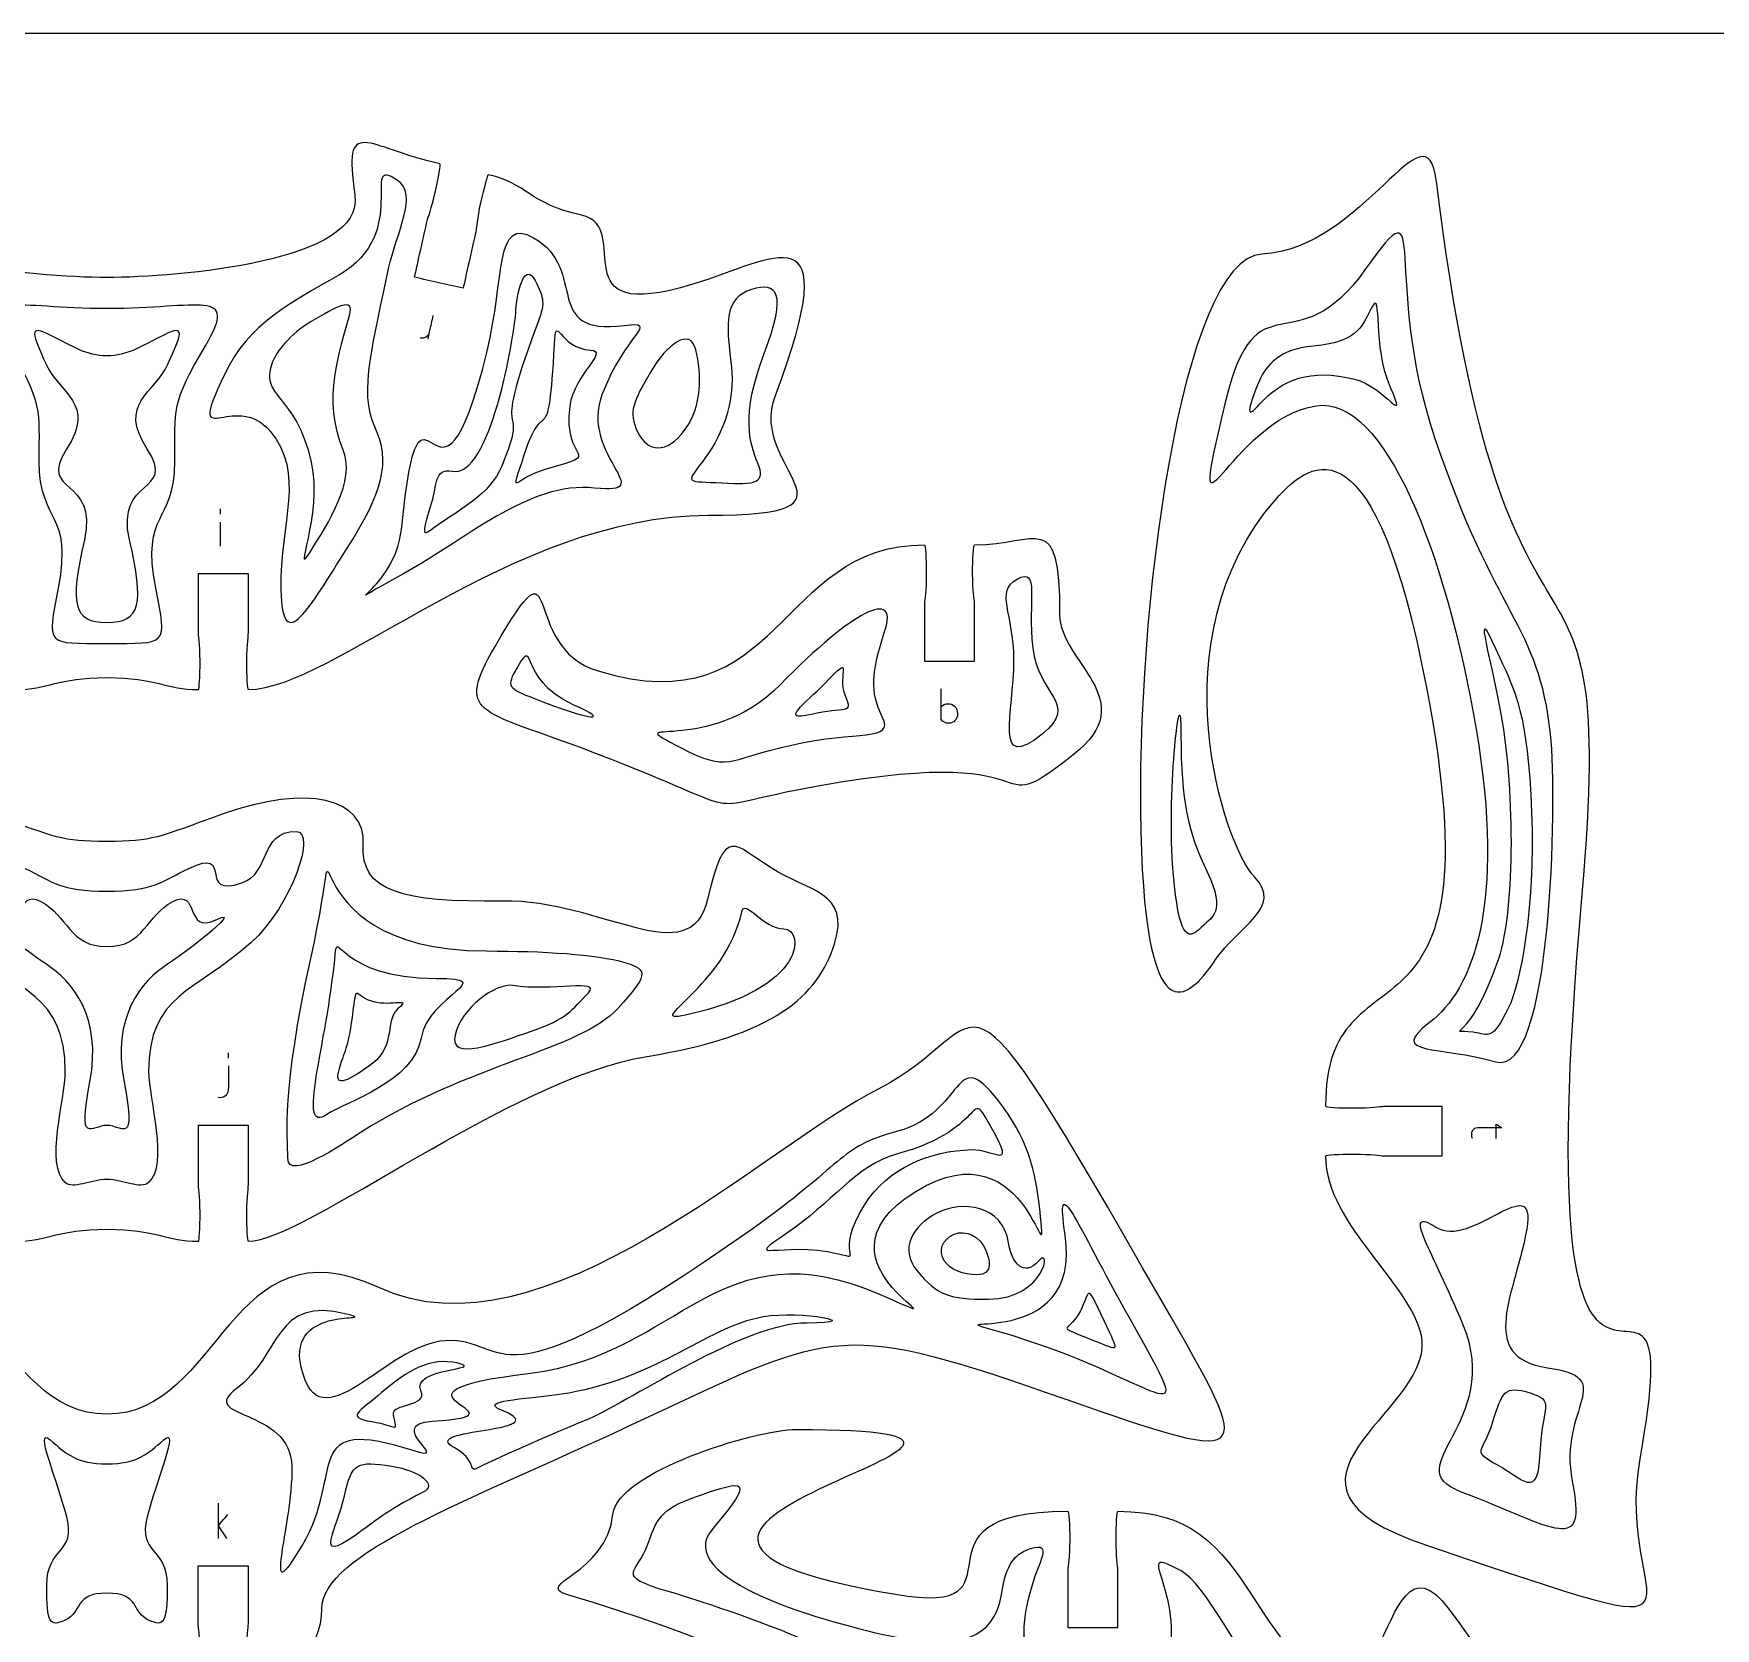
# Model space of a CAD drawing. Extents: x 0 to 300, y 0 to 300.
# Drawn here: x 145.6 to 246.9, y 204 to 300.1 of the extents above; entities that cross this region are included whole.
import ezdxf

# ---------------------------------------------------------------- set-up
doc = ezdxf.new("R2010")
doc.units = 0
doc.header["$MEASUREMENT"] = 0
doc.layers.add('DEFAULT', color=7, linetype='CONTINUOUS')

msp = doc.modelspace()

# ---------------------------------------------------------------- linework, layer by layer
at = {"layer": 'DEFAULT', "color": 250}
for points in [[(156.9, 271.09), (156.9, 271.41)], [(156.9, 269.17), (156.9, 270.62)], [(157.37, 238.32), (157.37, 238.64)], [(156.77, 209.38), (156.77, 211.51)]]:
    msp.add_lwpolyline(points, dxfattribs=at)
at = {"layer": 'DEFAULT', "color": 1}
for points, knots in [([(295.05, 0.05), (198.38, 0.05), (101.72, 0.05), (5.05, 0.05), (2.3, 0.05), (0.05, 2.3), (0.05, 5.05), (0.05, 101.72), (0.05, 198.38), (0.05, 295.05), (0.05, 297.8), (2.3, 300.05), (5.05, 300.05), (101.72, 300.05), (198.38, 300.05), (295.05, 300.05), (297.8, 300.05), (300.05, 297.8), (300.05, 295.05), (300.05, 198.38), (300.05, 101.72), (300.05, 5.05), (300.05, 2.3), (297.8, 0.05), (295.05, 0.05)], [0, 0, 0, 0, 822.047, 822.047, 822.047, 823.047, 823.047, 823.047, 1645.094, 1645.094, 1645.094, 1646.094, 1646.094, 1646.094, 2468.141, 2468.141, 2468.141, 2469.141, 2469.141, 2469.141, 3291.188, 3291.188, 3291.188, 3292.188, 3292.188, 3292.188, 3292.188]), ([(220.46, 271.99), (213.15, 263.6), (217.39, 251.07), (219.18, 249.24), (220.96, 247.41), (218.19, 246.25), (216.84, 244.26), (215.48, 242.27), (212.66, 238.78), (212.33, 251.98), (212, 265.18), (214.76, 286.5), (219.63, 286.76), (225.8, 287.09), (229.53, 296.13), (230.14, 291.15), (234.38, 256.72), (241.15, 273.52), (238.92, 248.2), (235.11, 205.12), (245.73, 232.94), (242.41, 214.18), (240.77, 204.89), (249.11, 202.39), (229.55, 208.97), (218.47, 212.7), (229.7, 216.92), (229.26, 221.31), (228.95, 224.46), (223.46, 228.24), (223.46, 232.42), (223.46, 232.48), (224.25, 232.52), (225.21, 232.52), (226.18, 232.52), (226.79, 232.42), (226.96, 232.42), (228.13, 232.42), (229.29, 232.42), (230.46, 232.42), (230.46, 233.42), (230.46, 234.42), (230.46, 235.42), (229.29, 235.42), (228.13, 235.42), (226.96, 235.42), (226.79, 235.42), (226.18, 235.32), (225.21, 235.32), (224.25, 235.32), (223.46, 235.37), (223.46, 235.42), (223.46, 245.82), (234.06, 237.19), (229.54, 260.65), (226.44, 276.76), (222.71, 274.58), (220.46, 271.99)], [1, 1, 1, 1, 2, 2, 2, 3, 3, 3, 4, 4, 4, 5, 5, 5, 6, 6, 6, 7, 7, 7, 8, 8, 8, 9, 9, 9, 10, 10, 10, 11, 11, 11, 12, 12, 12, 13, 13, 13, 22.92, 22.92, 22.92, 31.43, 31.43, 31.43, 41.35, 41.35, 41.35, 42.35, 42.35, 42.35, 43.35, 43.35, 43.35, 44.35, 44.35, 44.35, 45.35, 45.35, 45.35, 45.35]), ([(186.25, 271.03), (174.47, 271.03), (163.62, 260.53), (158.56, 260.53), (158.5, 260.53), (158.46, 261.31), (158.46, 262.28), (158.46, 263.25), (158.56, 263.86), (158.56, 264.03), (158.56, 265.2), (158.56, 266.36), (158.56, 267.53), (157.56, 267.53), (156.56, 267.53), (155.56, 267.53), (155.56, 266.36), (155.56, 265.2), (155.56, 264.03), (155.56, 263.86), (155.66, 263.25), (155.66, 262.28), (155.66, 261.32), (155.61, 260.53), (155.56, 260.53), (153.58, 260.53), (153.09, 261.25), (150.05, 261.25), (147.01, 261.25), (146.53, 260.53), (144.54, 260.53), (144.49, 260.53), (144.45, 261.32), (144.44, 262.28), (144.44, 263.25), (144.54, 263.86), (144.54, 264.03), (144.54, 265.2), (144.54, 266.36), (144.54, 267.53), (143.54, 267.53), (142.54, 267.53), (141.55, 267.53), (141.55, 267.53), (141.54, 264.91), (141.54, 264.03), (141.55, 263.86), (141.64, 263.25), (141.64, 262.28), (141.64, 261.31), (141.6, 260.53), (141.55, 260.53), (136.48, 260.53), (125.64, 271.03), (113.85, 271.03), (103.56, 271.03), (111.51, 273.69), (109.78, 278.25), (105.46, 289.71), (109.88, 286.44), (114.76, 284.95), (122.93, 282.46), (118.23, 288.39), (121.46, 289.11), (124.7, 289.83), (124.68, 291.01), (127.07, 291.55), (127.12, 291.55), (127.34, 290.8), (127.55, 289.86), (127.75, 288.91), (127.79, 288.3), (127.83, 288.13), (128.02, 287.28), (128.59, 284.72), (128.59, 284.72), (129.57, 284.93), (130.54, 285.15), (131.52, 285.37), (131.52, 285.37), (130.95, 287.93), (130.76, 288.78), (130.72, 288.95), (130.49, 289.53), (130.28, 290.47), (130.07, 291.41), (129.94, 292.19), (129.99, 292.2), (134.47, 293.2), (135.85, 295.25), (135.11, 290.33), (134.49, 286.3), (145.73, 285.36), (150.05, 285.36), (154.37, 285.36), (165.6, 286.3), (164.99, 290.33), (164.25, 295.25), (165.63, 293.2), (170.11, 292.2), (170.16, 292.19), (170.03, 291.41), (169.82, 290.47), (169.61, 289.53), (169.38, 288.95), (169.34, 288.78), (169.15, 287.93), (168.58, 285.37), (168.58, 285.37), (169.56, 285.15), (170.53, 284.93), (171.51, 284.72), (171.51, 284.72), (172.08, 287.28), (172.27, 288.13), (172.31, 288.3), (172.35, 288.91), (172.55, 289.86), (172.77, 290.8), (172.98, 291.55), (173.03, 291.55), (175.42, 291.01), (175.4, 289.83), (178.64, 289.11), (181.87, 288.39), (177.17, 282.46), (185.34, 284.95), (190.23, 286.44), (194.63, 289.71), (190.32, 278.25), (188.6, 273.69), (196.54, 271.03), (186.25, 271.03)], [1, 1, 1, 1, 2, 2, 2, 3, 3, 3, 4, 4, 4, 13.92, 13.92, 13.92, 22.42, 22.42, 22.42, 32.34, 32.34, 32.34, 33.34, 33.34, 33.34, 34.34, 34.34, 34.34, 35.34, 35.34, 35.34, 36.34, 36.34, 36.34, 37.34, 37.34, 37.34, 38.34, 38.34, 38.34, 48.26, 48.26, 48.26, 56.75, 56.75, 56.75, 57.75, 57.75, 57.75, 58.75, 58.75, 58.75, 59.75, 59.75, 59.75, 60.75, 60.75, 60.75, 61.75, 61.75, 61.75, 62.75, 62.75, 62.75, 63.75, 63.75, 63.75, 64.75, 64.75, 64.75, 65.75, 65.75, 65.75, 66.75, 66.75, 66.75, 67.75, 67.75, 67.75, 76.251506, 76.251506, 76.251506, 77.251506, 77.251506, 77.251506, 78.251506, 78.251506, 78.251506, 79.251506, 79.251506, 79.251506, 80.251506, 80.251506, 80.251506, 81.251506, 81.251506, 81.251506, 82.251506, 82.251506, 82.251506, 83.251506, 83.251506, 83.251506, 84.251506, 84.251506, 84.251506, 85.251506, 85.251506, 85.251506, 86.251506, 86.251506, 86.251506, 94.743249, 94.743249, 94.743249, 95.743249, 95.743249, 95.743249, 96.743249, 96.743249, 96.743249, 97.743249, 97.743249, 97.743249, 98.743249, 98.743249, 98.743249, 99.743249, 99.743249, 99.743249, 100.743249, 100.743249, 100.743249, 101.743249, 101.743249, 101.743249, 101.743249]), ([(199.3, 269.25), (190.39, 269.25), (190.74, 258.3), (179.64, 261.65), (174.75, 263.12), (177.67, 270.4), (173.43, 263.13), (171.03, 259.01), (172.49, 259.32), (178.58, 257.03), (189.39, 252.95), (185.35, 253.23), (191.51, 254.45), (208.12, 257.73), (202.52, 252.11), (208.25, 256.59), (212.51, 259.91), (207.44, 262.16), (207.44, 265.06), (207.44, 271.53), (206.13, 269.25), (202.31, 269.25), (202.25, 269.25), (202.2, 268.46), (202.2, 267.49), (202.2, 266.53), (202.31, 265.92), (202.31, 265.74), (202.31, 264.58), (202.31, 263.41), (202.31, 262.24), (201.3, 262.24), (200.3, 262.24), (199.3, 262.24), (199.3, 263.41), (199.3, 264.58), (199.3, 265.74), (199.3, 265.92), (199.41, 266.53), (199.41, 267.49), (199.41, 268.46), (199.36, 269.25), (199.3, 269.25)], [1, 1, 1, 1, 2, 2, 2, 3, 3, 3, 4, 4, 4, 5, 5, 5, 6, 6, 6, 7, 7, 7, 8, 8, 8, 9, 9, 9, 10, 10, 10, 19.92, 19.92, 19.92, 28.43, 28.43, 28.43, 38.35, 38.35, 38.35, 39.35, 39.35, 39.35, 40.35, 40.35, 40.35, 40.35]), ([(193.88, 245.21), (192.88, 242.06), (190.25, 239.67), (182.59, 238.43), (174.29, 237.08), (161.96, 227.29), (158.56, 227.29), (158.5, 227.29), (158.46, 228.07), (158.46, 229.04), (158.46, 230.01), (158.56, 230.61), (158.56, 230.79), (158.56, 231.96), (158.56, 233.12), (158.56, 234.29), (157.56, 234.29), (156.56, 234.29), (155.56, 234.29), (155.56, 233.12), (155.56, 231.96), (155.56, 230.79), (155.56, 230.61), (155.66, 230.01), (155.66, 229.04), (155.66, 228.07), (155.61, 227.29), (155.56, 227.29), (153.58, 227.29), (153.09, 228.01), (150.05, 228.01), (147, 228.01), (146.52, 227.29), (144.54, 227.29), (144.48, 227.29), (144.44, 228.07), (144.44, 229.04), (144.44, 230.01), (144.54, 230.61), (144.54, 230.79), (144.54, 231.96), (144.54, 233.12), (144.54, 234.29), (143.54, 234.29), (142.54, 234.29), (141.54, 234.29), (141.54, 233.12), (141.54, 231.96), (141.54, 230.79), (141.54, 230.61), (141.64, 230.01), (141.64, 229.04), (141.64, 228.07), (141.59, 227.29), (141.54, 227.29), (138.13, 227.29), (125.81, 237.08), (117.51, 238.43), (109.85, 239.67), (107.22, 242.06), (106.22, 245.21), (105.23, 248.37), (107.81, 248.37), (110.04, 249.78), (112.28, 251.19), (112.81, 252.45), (113.87, 247.91), (114.93, 243.37), (120.17, 247.87), (126.23, 247.79), (132.29, 247.7), (134.78, 248.37), (134.61, 251.19), (134.44, 254.01), (138.01, 254.83), (143.04, 253.04), (147.11, 251.59), (147.22, 251.38), (150.05, 251.38), (152.87, 251.38), (152.99, 251.59), (157.06, 253.04), (162.09, 254.83), (165.66, 254.01), (165.49, 251.19), (165.32, 248.37), (167.81, 247.7), (173.87, 247.79), (179.93, 247.87), (185.17, 243.37), (186.23, 247.91), (187.29, 252.45), (187.82, 251.19), (190.06, 249.78), (192.29, 248.37), (194.87, 248.37), (193.88, 245.21)], [1, 1, 1, 1, 2, 2, 2, 3, 3, 3, 4, 4, 4, 5, 5, 5, 14.93, 14.93, 14.93, 23.43, 23.43, 23.43, 33.36, 33.36, 33.36, 34.36, 34.36, 34.36, 35.36, 35.36, 35.36, 36.36, 36.36, 36.36, 37.36, 37.36, 37.36, 38.36, 38.36, 38.36, 39.36, 39.36, 39.36, 49.29, 49.29, 49.29, 57.79, 57.79, 57.79, 67.72, 67.72, 67.72, 68.72, 68.72, 68.72, 69.72, 69.72, 69.72, 70.72, 70.72, 70.72, 71.72, 71.72, 71.72, 72.72, 72.72, 72.72, 73.72, 73.72, 73.72, 74.72, 74.72, 74.72, 75.72, 75.72, 75.72, 76.72, 76.72, 76.72, 77.72, 77.72, 77.72, 78.72, 78.72, 78.72, 79.72, 79.72, 79.72, 80.72, 80.72, 80.72, 81.72, 81.72, 81.72, 82.72, 82.72, 82.72, 83.72, 83.72, 83.72, 83.72]), ([(206.64, 218.18), (193.85, 222.64), (193.66, 221.84), (181.37, 216.1), (171.61, 211.55), (163, 208.46), (163, 205.15), (163, 202.71), (161.01, 200.74), (158.55, 200.74), (158.5, 200.74), (158.45, 201.52), (158.45, 202.49), (158.45, 203.45), (158.55, 204.06), (158.55, 204.24), (158.55, 205.4), (158.55, 206.57), (158.55, 207.74), (157.55, 207.74), (156.55, 207.74), (155.55, 207.74), (155.55, 206.57), (155.55, 205.4), (155.55, 204.24), (155.55, 204.06), (155.65, 203.45), (155.65, 202.49), (155.65, 201.52), (155.61, 200.74), (155.55, 200.74), (152.8, 200.74), (153.09, 202.33), (150.05, 202.33), (147.01, 202.33), (147.3, 200.74), (144.55, 200.74), (144.49, 200.74), (144.45, 201.52), (144.45, 202.49), (144.45, 203.45), (144.55, 204.06), (144.55, 204.24), (144.55, 205.4), (144.55, 206.57), (144.55, 207.74), (143.55, 207.74), (142.55, 207.74), (141.55, 207.74), (141.55, 206.57), (141.55, 205.4), (141.55, 204.24), (141.55, 204.06), (141.65, 203.45), (141.65, 202.49), (141.65, 201.52), (141.6, 200.74), (141.55, 200.74), (139.09, 200.74), (137.1, 202.71), (137.1, 205.15), (137.1, 208.46), (128.49, 211.55), (118.73, 216.1), (106.44, 221.84), (106.25, 222.64), (93.46, 218.18), (80.57, 213.68), (80.71, 213.6), (86.47, 223.63), (99.64, 246.58), (96.25, 240.13), (103.55, 236.48), (110.28, 233.1), (123.82, 219.89), (133.67, 224.5), (142.7, 228.72), (143.17, 216.87), (150.05, 216.87), (156.93, 216.87), (157.39, 228.72), (166.42, 224.5), (176.28, 219.89), (189.82, 233.1), (196.55, 236.48), (203.85, 240.13), (200.45, 246.58), (213.63, 223.63), (219.39, 213.6), (219.53, 213.68), (206.64, 218.18)], [1, 1, 1, 1, 2, 2, 2, 3, 3, 3, 4, 4, 4, 5, 5, 5, 6, 6, 6, 15.92, 15.92, 15.92, 24.43, 24.43, 24.43, 34.35, 34.35, 34.35, 35.35, 35.35, 35.35, 36.35, 36.35, 36.35, 37.35, 37.35, 37.35, 38.35, 38.35, 38.35, 39.35, 39.35, 39.35, 40.35, 40.35, 40.35, 50.27, 50.27, 50.27, 58.78, 58.78, 58.78, 68.7, 68.7, 68.7, 69.7, 69.7, 69.7, 70.7, 70.7, 70.7, 71.7, 71.7, 71.7, 72.7, 72.7, 72.7, 73.7, 73.7, 73.7, 74.7, 74.7, 74.7, 75.7, 75.7, 75.7, 76.7, 76.7, 76.7, 77.7, 77.7, 77.7, 78.7, 78.7, 78.7, 79.7, 79.7, 79.7, 80.7, 80.7, 80.7, 81.7, 81.7, 81.7, 81.7]), ([(207.94, 211.02), (197.55, 211.02), (206.02, 204.6), (197.55, 206.02), (173.06, 210.1), (212.7, 215.95), (191.61, 215.95), (189, 215.95), (180.78, 213.34), (180.53, 210.85), (180.17, 207.18), (175.64, 206.65), (177.81, 205.99), (211.28, 195.82), (181.35, 193.93), (205.16, 195.56), (235.38, 197.63), (208.66, 176.55), (229.91, 191.66), (235.86, 195.89), (238.03, 195.5), (230.91, 205.11), (226.23, 211.41), (227.75, 192.16), (219.24, 205.62), (217, 209.15), (215.25, 211.02), (210.95, 211.02), (210.89, 211.02), (210.84, 210.24), (210.84, 209.27), (210.84, 208.3), (210.95, 207.69), (210.95, 207.52), (210.95, 206.35), (210.95, 205.19), (210.95, 204.02), (209.95, 204.02), (208.95, 204.02), (207.94, 204.02), (207.94, 205.19), (207.94, 206.35), (207.94, 207.52), (207.94, 207.69), (208.05, 208.3), (208.05, 209.27), (208.05, 210.24), (208, 211.02), (207.94, 211.02)], [1, 1, 1, 1, 2, 2, 2, 3, 3, 3, 4, 4, 4, 5, 5, 5, 6, 6, 6, 7, 7, 7, 8, 8, 8, 9, 9, 9, 10, 10, 10, 11, 11, 11, 12, 12, 12, 21.92, 21.92, 21.92, 30.43, 30.43, 30.43, 40.35, 40.35, 40.35, 41.35, 41.35, 41.35, 42.35, 42.35, 42.35, 42.35])]:
    msp.add_open_spline(points, degree=3, knots=knots, dxfattribs=at)
at = {"layer": 'DEFAULT', "color": 5}
for points, knots in [([(167.02, 285.89), (166.15, 281.67), (165.19, 278.42), (166.19, 276.35), (167.18, 274.27), (166.68, 272.43), (164.49, 268.99), (162.29, 265.55), (160.61, 262.4), (160.53, 266.55), (160.46, 270.7), (162.04, 273.52), (159.88, 276.1), (157.72, 278.67), (154.75, 274.54), (157.11, 279.48), (158.64, 282.67), (161.04, 283.76), (164.01, 285.49), (168.44, 288.07), (165.2, 292.78), (167.54, 291.22), (168.86, 290.35), (167.47, 288.07), (167.02, 285.89)], [0, 0, 0, 0, 1, 1, 1, 2, 2, 2, 3, 3, 3, 4, 4, 4, 5, 5, 5, 6, 6, 6, 7, 7, 7, 8, 8, 8, 8]), ([(217.44, 277.91), (219.31, 285.62), (221.63, 279.87), (225.87, 285.87), (229.89, 291.56), (226.82, 285.33), (230.05, 275.7), (233.68, 264.88), (236.31, 264.47), (237.01, 257.86), (237.45, 253.71), (237.08, 237.11), (233.72, 238.1), (230.36, 239.1), (227.12, 238.47), (229.73, 240.47), (232.35, 242.46), (234.33, 247.56), (232.53, 258.15), (230.73, 268.73), (227.02, 278.27), (222.89, 277.63), (217.66, 276.82), (214.9, 267.46), (217.44, 277.91)], [0, 0, 0, 0, 1, 1, 1, 2, 2, 2, 3, 3, 3, 4, 4, 4, 5, 5, 5, 6, 6, 6, 7, 7, 7, 8, 8, 8, 8]), ([(167.79, 270.18), (167.41, 266.54), (163.3, 265.02), (167.48, 267.26), (171.65, 269.5), (175.44, 273.11), (179.43, 272.67), (183.41, 272.24), (178.5, 274.61), (179.87, 278.28), (181.24, 281.96), (183.42, 282.74), (181.23, 282.47), (176.13, 281.83), (179.12, 285.82), (175.75, 287.75), (173.41, 289.1), (174.03, 285.35), (172.95, 280.92), (169.86, 268.17), (169.04, 282.41), (167.79, 270.18)], [0, 0, 0, 0, 1, 1, 1, 2, 2, 2, 3, 3, 3, 4, 4, 4, 5, 5, 5, 6, 6, 6, 7, 7, 7, 7]), ([(150.05, 283.48), (155.65, 283.48), (158.05, 284.73), (155.98, 281.24), (153.9, 277.76), (154.15, 277.42), (154.15, 274.27), (154.15, 270.52), (152.08, 271.32), (152.99, 266.63), (153.67, 263.13), (153.75, 263.31), (150.05, 263.31), (146.35, 263.31), (146.43, 263.13), (147.11, 266.63), (148.02, 271.32), (145.95, 270.52), (145.95, 274.27), (145.95, 277.42), (146.2, 277.76), (144.12, 281.24), (142.05, 284.73), (144.45, 283.48), (150.05, 283.48)], [0, 0, 0, 0, 1, 1, 1, 2, 2, 2, 3, 3, 3, 4, 4, 4, 5, 5, 5, 6, 6, 6, 7, 7, 7, 8, 8, 8, 8]), ([(188.88, 284.63), (190.42, 285.11), (191.07, 284.5), (189.64, 280.77), (188.21, 277.03), (188.77, 275.35), (189.26, 274.17), (189.76, 272.98), (189.14, 272.86), (187.09, 272.98), (185.03, 273.11), (184.84, 272.86), (185.9, 274.23), (186.96, 275.6), (187.96, 277.65), (187.65, 280.14), (187.33, 282.63), (187.26, 284.13), (188.88, 284.63)], [0, 0, 0, 0, 1, 1, 1, 2, 2, 2, 3, 3, 3, 4, 4, 4, 5, 5, 5, 6, 6, 6, 6]), ([(184.64, 257.02), (180.53, 259.14), (186.22, 256.33), (190.62, 260.84), (195.02, 265.34), (197.75, 266.65), (196.92, 264.08), (196.09, 261.51), (196.01, 260.42), (196.76, 258.89), (197.51, 257.36), (195.26, 258.1), (191.28, 257.19), (187.3, 256.28), (187.54, 255.53), (184.64, 257.02)], [0, 0, 0, 0, 1, 1, 1, 2, 2, 2, 3, 3, 3, 4, 4, 4, 5, 5, 5, 5]), ([(162.33, 244.32), (160.54, 236.17), (160.95, 233.73), (160.95, 232.28), (160.95, 230.87), (164.21, 233.13), (165.36, 233.86), (171.79, 237.97), (178.59, 238.81), (180.84, 241.33), (182.54, 243.24), (182.8, 243.64), (181.24, 244.09), (179.57, 244.58), (176.31, 244.78), (172.92, 244.78), (159.96, 244.78), (164.86, 255.86), (162.33, 244.32)], [0, 0, 0, 0, 1, 1, 1, 2, 2, 2, 3, 3, 3, 4, 4, 4, 5, 5, 5, 6, 6, 6, 6]), ([(150.05, 231.01), (151.08, 231.01), (152.05, 230.39), (152.56, 230.83), (153.78, 231.89), (152.56, 235.89), (152.56, 237.51), (152.56, 242.21), (155.34, 242.23), (158.71, 245.27), (161.25, 247.55), (162.66, 251.98), (161.45, 251.98), (159.19, 251.98), (159.98, 249.5), (158.17, 248.88), (155.39, 247.93), (157.78, 251.1), (154.98, 249.75), (153.33, 248.96), (152.89, 248.38), (150.05, 248.38), (147.2, 248.38), (146.77, 248.96), (145.12, 249.75), (142.31, 251.1), (144.7, 247.93), (141.92, 248.88), (140.12, 249.5), (140.91, 251.98), (138.65, 251.98), (137.44, 251.98), (138.85, 247.55), (141.38, 245.27), (144.76, 242.23), (147.54, 242.21), (147.54, 237.51), (147.54, 235.89), (146.31, 231.89), (147.54, 230.83), (148.05, 230.39), (149.02, 231.01), (150.05, 231.01)], [1, 1, 1, 1, 2, 2, 2, 3, 3, 3, 4, 4, 4, 5, 5, 5, 6, 6, 6, 7, 7, 7, 8, 8, 8, 9, 9, 9, 10, 10, 10, 11, 11, 11, 12, 12, 12, 13, 13, 13, 14, 14, 14, 15, 15, 15, 15]), ([(184.9, 240.91), (192.31, 242.5), (192.06, 246.11), (190.83, 246.11), (189.58, 246.11), (188.47, 247.99), (188.29, 247.14), (187.33, 242.65), (182.25, 240.35), (184.9, 240.91)], [0, 0, 0, 0, 1, 1, 1, 2, 2, 2, 3, 3, 3, 3]), ([(196.64, 224.08), (186.84, 228.34), (184.6, 220.46), (175.57, 219.35), (165.11, 218.07), (176.22, 216.85), (169.65, 216.45), (166.67, 216.26), (171.04, 213.88), (168.47, 214.7), (161.65, 216.88), (164.42, 213.33), (161.83, 208.98), (159.23, 204.62), (161.25, 210.1), (161.19, 213.71), (161.13, 217.32), (155.36, 216.57), (157.89, 218.44), (160.51, 220.37), (160.13, 224.06), (164.49, 222.9), (166.67, 222.32), (160.87, 223.58), (161.75, 219.7), (162.85, 214.83), (166.84, 221.11), (170.44, 221.3), (174.48, 221.52), (172.75, 216.65), (188.83, 227.96), (194.49, 231.95), (194.09, 232.96), (197.67, 233.92), (201.84, 235.04), (201, 239.28), (203.75, 235.76), (205.48, 233.54), (206.01, 231.57), (206.24, 229.25), (206.78, 223.8), (205.78, 234.6), (198.77, 230.29), (191.54, 225.84), (202.99, 221.32), (196.64, 224.08)], [1, 1, 1, 1, 2, 2, 2, 3, 3, 3, 4, 4, 4, 5, 5, 5, 6, 6, 6, 7, 7, 7, 8, 8, 8, 9, 9, 9, 10, 10, 10, 11, 11, 11, 12, 12, 12, 13, 13, 13, 14, 14, 14, 15, 15, 15, 16, 16, 16, 16]), ([(203.58, 221.9), (213.82, 218.98), (216.16, 214.66), (211.63, 222.69), (208.38, 228.47), (207.16, 231.8), (207.77, 227.67), (208.85, 220.46), (199.4, 223.08), (203.58, 221.9)], [0, 0, 0, 0, 1, 1, 1, 2, 2, 2, 3, 3, 3, 3]), ([(231.6, 212.2), (237.51, 209.92), (239.2, 208.34), (238.32, 212.83), (237.45, 217.31), (241.19, 219.05), (236.83, 219.67), (232.47, 220.3), (234.95, 224.28), (235.58, 228.02), (236.21, 231.75), (232.22, 226.77), (230.11, 228.14), (227.99, 229.51), (229.9, 226.71), (231.74, 222.29), (234.23, 216.31), (227.68, 213.72), (231.6, 212.2)], [0, 0, 0, 0, 1, 1, 1, 2, 2, 2, 3, 3, 3, 4, 4, 4, 5, 5, 5, 6, 6, 6, 6]), ([(203.93, 206), (203.51, 203.39), (201.44, 202.64), (197.51, 203.45), (193.59, 204.26), (183.88, 206.91), (186.56, 210), (189.23, 213.1), (188.3, 212.85), (185.93, 212.04), (183.57, 211.23), (183.26, 210.85), (182.63, 209.05), (182.01, 207.24), (180.52, 207.18), (183.88, 206.18), (187.24, 205.19), (198.6, 201.39), (197.98, 199.06), (197.49, 197.25), (197.78, 197.05), (202.22, 197.44), (206.67, 197.82), (206.99, 198.27), (205.92, 200.76), (204.85, 203.25), (205.33, 205.11), (205.88, 206.91), (206.18, 207.92), (207.2, 209.44), (205.38, 208.65), (204.81, 208.41), (204.24, 207.95), (203.93, 206)], [1, 1, 1, 1, 2, 2, 2, 3, 3, 3, 4, 4, 4, 5, 5, 5, 6, 6, 6, 7, 7, 7, 8, 8, 8, 9, 9, 9, 10, 10, 10, 11, 11, 11, 12, 12, 12, 12]), ([(219.86, 200.52), (222.04, 198.1), (224.5, 195.45), (227.21, 198.78), (229.57, 201.67), (229.01, 204.13), (231.19, 199.77), (232.61, 196.93), (231.4, 196.69), (228.45, 194.29), (221.86, 188.94), (226.84, 193.42), (219.49, 196.16), (214.25, 198.12), (212.64, 196.75), (213.89, 201.56), (215.13, 206.37), (211.56, 209.16), (214.76, 207.43), (216.25, 206.62), (218.27, 202.29), (219.86, 200.52)], [0, 0, 0, 0, 1, 1, 1, 2, 2, 2, 3, 3, 3, 4, 4, 4, 5, 5, 5, 6, 6, 6, 7, 7, 7, 7])]:
    msp.add_open_spline(points, degree=3, knots=knots, dxfattribs=at)
at = {"layer": 'DEFAULT', "color": 3}
for points, knots in [([(175.91, 282.36), (176.48, 283.86), (176.4, 284.05), (175.84, 285.17), (175.28, 286.29), (174.78, 284.77), (174.69, 283.39), (174.58, 281.62), (173.11, 273.2), (170.84, 273.68), (169.76, 273.9), (169.93, 272.81), (169.63, 271.82), (168.94, 269.54), (169.1, 269.8), (169.86, 270.35), (171.33, 271.41), (173.12, 272.27), (173.83, 273.98), (175.67, 278.49), (172.95, 274.52), (175.91, 282.36)], [0, 0, 0, 0, 1, 1, 1, 2, 2, 2, 3, 3, 3, 4, 4, 4, 5, 5, 5, 6, 6, 6, 7, 7, 7, 7]), ([(164.66, 283.06), (164.09, 280.95), (162.99, 278.05), (164.3, 274.91), (165.03, 273.15), (163.39, 270.56), (162.29, 268.81), (161.17, 267.04), (163.06, 271.03), (162.36, 274.23), (161.44, 278.42), (159.16, 278.11), (160.03, 280.27), (160.27, 280.88), (161.04, 281.93), (162.36, 282.7), (163.89, 283.59), (164.99, 284.26), (164.66, 283.06)], [0, 0, 0, 0, 1, 1, 1, 2, 2, 2, 3, 3, 3, 4, 4, 4, 5, 5, 5, 6, 6, 6, 6]), ([(222.72, 281.22), (225.59, 281.46), (225.71, 282.63), (226.29, 283.63), (226.87, 284.63), (226.29, 281.22), (227.37, 278.73), (228.45, 276.24), (227.07, 278.77), (225.21, 279.23), (222.55, 279.9), (220.81, 279.21), (219.49, 277.72), (218.66, 276.79), (218.7, 277.28), (219.49, 279.16), (219.86, 280.04), (220.69, 281.06), (222.72, 281.22)], [0, 0, 0, 0, 1, 1, 1, 2, 2, 2, 3, 3, 3, 4, 4, 4, 5, 5, 5, 6, 6, 6, 6]), ([(177.01, 281.34), (176.64, 274.51), (176.44, 278.53), (175.19, 274.67), (174.3, 271.88), (174.51, 273.26), (176.5, 273.81), (180.22, 274.85), (177.42, 274.14), (177.93, 277.61), (178.22, 279.59), (180.32, 280.9), (179.18, 280.98), (177.24, 281.1), (177.11, 283.29), (177.01, 281.34)], [0, 0, 0, 0, 1, 1, 1, 2, 2, 2, 3, 3, 3, 4, 4, 4, 5, 5, 5, 5]), ([(150.05, 280.64), (151.29, 280.64), (152.1, 281.2), (153.47, 281.89), (154.84, 282.57), (154.53, 281.95), (153.72, 280.14), (152.91, 278.34), (150.68, 277.79), (152.48, 275.02), (154.28, 272.24), (150.54, 273.41), (151.41, 269.55), (152.29, 265.7), (152.11, 264.57), (150.05, 264.57), (147.99, 264.57), (147.81, 265.7), (148.69, 269.55), (149.56, 273.41), (145.82, 272.24), (147.62, 275.02), (149.42, 277.79), (147.19, 278.34), (146.38, 280.14), (145.57, 281.95), (145.26, 282.57), (146.63, 281.89), (148, 281.2), (148.81, 280.64), (150.05, 280.64)], [1, 1, 1, 1, 2, 2, 2, 3, 3, 3, 4, 4, 4, 5, 5, 5, 6, 6, 6, 7, 7, 7, 8, 8, 8, 9, 9, 9, 10, 10, 10, 11, 11, 11, 11]), ([(182.8, 279.66), (183.77, 281.33), (185.19, 282.4), (185.53, 280.99), (185.88, 279.57), (185.93, 277.62), (184.85, 276.15), (183.78, 274.69), (182.6, 274.83), (182.02, 276.05), (181.43, 277.28), (181.77, 277.89), (182.8, 279.66)], [0, 0, 0, 0, 1, 1, 1, 2, 2, 2, 3, 3, 3, 4, 4, 4, 4]), ([(206.39, 257.85), (208.68, 259.7), (206.13, 260.18), (205.82, 263.04), (205.51, 265.91), (206.26, 267.94), (204.89, 267.19), (203.52, 266.45), (204.69, 265.13), (204.69, 262.31), (204.69, 259.13), (203.4, 255.45), (206.39, 257.85)], [0, 0, 0, 0, 1, 1, 1, 2, 2, 2, 3, 3, 3, 4, 4, 4, 4]), ([(233.96, 262.44), (232.44, 265.77), (233.04, 264.11), (233.96, 259.49), (234.88, 254.86), (234.91, 247.35), (233.9, 244.33), (232.11, 239), (230.55, 240.11), (232.36, 239.88), (233.34, 239.75), (233.46, 239.3), (234.49, 241.37), (235.16, 242.74), (236.09, 247.2), (235.87, 253.14), (235.65, 259.08), (234.87, 260.45), (233.96, 262.44)], [0, 0, 0, 0, 1, 1, 1, 2, 2, 2, 3, 3, 3, 4, 4, 4, 5, 5, 5, 6, 6, 6, 6]), ([(174.55, 261.47), (176.04, 264.18), (174.64, 261.15), (178.17, 259.6), (180.49, 258.58), (179.18, 258.68), (176.46, 259.74), (174.52, 260.5), (174.06, 260.55), (174.55, 261.47)], [0, 0, 0, 0, 1, 1, 1, 2, 2, 2, 3, 3, 3, 3]), ([(193.27, 260.88), (192.13, 259.7), (190.49, 258.55), (192.48, 259.03), (194.48, 259.51), (195.06, 258.95), (194.52, 260.17), (193.98, 261.38), (195.18, 262.88), (193.27, 260.88)], [0, 0, 0, 0, 1, 1, 1, 2, 2, 2, 3, 3, 3, 3]), ([(214.25, 250.01), (214.54, 246.18), (214.97, 245.26), (215.82, 246.06), (216.66, 246.86), (217.49, 247.08), (216.33, 249.54), (215.17, 252), (214.75, 253.75), (214.75, 257.82), (214.75, 261.88), (213.92, 254.41), (214.25, 250.01)], [0, 0, 0, 0, 1, 1, 1, 2, 2, 2, 3, 3, 3, 4, 4, 4, 4]), ([(150.05, 234.27), (151.01, 234.27), (151.83, 232.95), (151.08, 236.89), (150.33, 240.83), (152.12, 242.95), (153.69, 243.98), (155.27, 245.02), (158.38, 247.51), (156.56, 246.64), (154.73, 245.77), (155.64, 248.59), (154.02, 247.76), (152.41, 246.93), (152.32, 245.04), (150.05, 245.04), (147.77, 245.04), (147.69, 246.93), (146.07, 247.76), (144.45, 248.59), (145.37, 245.77), (143.54, 246.64), (141.71, 247.51), (144.83, 245.02), (146.4, 243.98), (147.98, 242.95), (149.77, 240.83), (149.02, 236.89), (148.27, 232.95), (149.09, 234.27), (150.05, 234.27)], [1, 1, 1, 1, 2, 2, 2, 3, 3, 3, 4, 4, 4, 5, 5, 5, 6, 6, 6, 7, 7, 7, 8, 8, 8, 9, 9, 9, 10, 10, 10, 11, 11, 11, 11]), ([(163.8, 244.54), (163.3, 239.09), (161.43, 233.67), (163.3, 234.92), (164.55, 235.75), (168.47, 236.85), (168.97, 239.52), (169.46, 242.2), (173.77, 243.13), (169.9, 243.13), (163.92, 243.13), (163.95, 246.21), (163.8, 244.54)], [0, 0, 0, 0, 1, 1, 1, 2, 2, 2, 3, 3, 3, 4, 4, 4, 4]), ([(164.89, 241.17), (164.6, 238.92), (164.45, 238.99), (164.05, 237.69), (163.64, 236.38), (164.7, 237.01), (166.07, 238.03), (167.44, 239.06), (166.79, 240.64), (167.6, 241.33), (168.41, 242.01), (167.25, 241.45), (166.1, 241.73), (164.95, 242.01), (165.12, 242.99), (164.89, 241.17)], [0, 0, 0, 0, 1, 1, 1, 2, 2, 2, 3, 3, 3, 4, 4, 4, 5, 5, 5, 5]), ([(179.05, 242.26), (178.01, 241.19), (177.81, 240.7), (175.63, 239.95), (173.45, 239.21), (170.65, 238.09), (171.02, 239.71), (171.39, 241.33), (173.46, 242.87), (174.51, 242.7), (176.81, 242.32), (179.88, 243.12), (179.05, 242.26)], [0, 0, 0, 0, 1, 1, 1, 2, 2, 2, 3, 3, 3, 4, 4, 4, 4]), ([(203.49, 233.85), (204.73, 231.57), (203.49, 232.84), (202.15, 232.81), (199.63, 232.76), (197.07, 231.69), (195.7, 229.51), (193.75, 226.39), (195.77, 226.15), (194.1, 226.54), (190.61, 227.35), (188.16, 225.85), (191.07, 227.81), (193.59, 229.51), (195.25, 231.91), (197.61, 232.54), (203.45, 234.1), (201.74, 237.04), (203.49, 233.85)], [0, 0, 0, 0, 1, 1, 1, 2, 2, 2, 3, 3, 3, 4, 4, 4, 5, 5, 5, 6, 6, 6, 6]), ([(203.15, 223.8), (200.75, 223.79), (200.07, 224.03), (198.85, 225.51), (197.76, 226.84), (198.58, 228.21), (200.05, 228.99), (201.53, 229.77), (204.03, 229.49), (204.36, 227.19), (204.54, 225.97), (205.32, 225.1), (206.16, 226.1), (207.01, 227.09), (206.57, 223.81), (203.15, 223.8)], [0, 0, 0, 0, 1, 1, 1, 2, 2, 2, 3, 3, 3, 4, 4, 4, 5, 5, 5, 5]), ([(200.49, 226.11), (200.82, 225.58), (201.68, 225.27), (202.44, 225.27), (203.54, 225.27), (203.19, 226.27), (202.97, 226.8), (202.67, 227.53), (201.78, 228.03), (201.08, 227.71), (200.33, 227.38), (200.12, 226.71), (200.49, 226.11)], [0, 0, 0, 0, 1, 1, 1, 2, 2, 2, 3, 3, 3, 4, 4, 4, 4]), ([(208.56, 222.86), (209.33, 224.13), (208.9, 225.14), (210.14, 222.45), (211.05, 220.49), (211.15, 220.67), (209.39, 221.36), (207.15, 222.25), (207.94, 221.82), (208.56, 222.86)], [0, 0, 0, 0, 1, 1, 1, 2, 2, 2, 3, 3, 3, 3]), ([(172.27, 213.58), (174.87, 214.85), (177.35, 215.84), (179.09, 216.6), (181.82, 217.8), (188.41, 222.36), (192.21, 222.36), (196, 222.36), (191.86, 223.14), (189.58, 222.75), (186.07, 222.15), (183.03, 218.72), (176.72, 218), (173.79, 217.67), (172.69, 217.58), (173.92, 217.07), (177.17, 215.72), (168.77, 216.07), (170.96, 214.86), (172.33, 214.1), (171.87, 213.39), (172.27, 213.58)], [0, 0, 0, 0, 1, 1, 1, 2, 2, 2, 3, 3, 3, 4, 4, 4, 5, 5, 5, 6, 6, 6, 7, 7, 7, 7]), ([(166.6, 218.17), (168.14, 219.48), (169.49, 220.34), (171.2, 219.94), (172.91, 219.54), (168.36, 219.67), (168.96, 218.29), (169.41, 217.27), (167.15, 217.56), (167.31, 216.83), (167.56, 215.67), (167.61, 216.16), (166, 216.43), (164.42, 216.7), (165.19, 216.96), (166.6, 218.17)], [0, 0, 0, 0, 1, 1, 1, 2, 2, 2, 3, 3, 3, 4, 4, 4, 5, 5, 5, 5]), ([(233.79, 213.82), (235.37, 212.96), (236.25, 211.62), (236.37, 214.53), (236.5, 217.43), (237.34, 217.67), (235.78, 218.15), (234.22, 218.64), (234.12, 218.22), (233.52, 216.35), (232.93, 214.49), (232.22, 214.68), (233.79, 213.82)], [0, 0, 0, 0, 1, 1, 1, 2, 2, 2, 3, 3, 3, 4, 4, 4, 4]), ([(150.05, 206.09), (152.07, 206.09), (151.48, 204.95), (152.6, 204.45), (153.47, 204.06), (153.68, 204.24), (153.68, 206.56), (153.68, 208.87), (151.89, 208.44), (152.47, 210.68), (153.05, 212.92), (154.46, 216.2), (153.47, 215.33), (152.47, 214.45), (151.87, 213.88), (150.05, 213.88), (148.23, 213.88), (147.63, 214.45), (146.63, 215.33), (145.64, 216.2), (147.05, 212.92), (147.63, 210.68), (148.21, 208.44), (146.42, 208.87), (146.42, 206.56), (146.42, 204.24), (146.63, 204.06), (147.5, 204.45), (148.62, 204.95), (148.03, 206.09), (150.05, 206.09)], [1, 1, 1, 1, 2, 2, 2, 3, 3, 3, 4, 4, 4, 5, 5, 5, 6, 6, 6, 7, 7, 7, 8, 8, 8, 9, 9, 9, 10, 10, 10, 11, 11, 11, 11]), ([(169.1, 212.17), (169.97, 212.61), (168.94, 213.46), (167.2, 213.74), (165.11, 214.07), (164.8, 213.96), (164.36, 211.96), (163.93, 209.97), (162.43, 207.76), (164.98, 209.55), (166.3, 210.47), (166.64, 210.92), (169.1, 212.17)], [0, 0, 0, 0, 1, 1, 1, 2, 2, 2, 3, 3, 3, 4, 4, 4, 4])]:
    msp.add_open_spline(points, degree=3, knots=knots, dxfattribs=at)
at = {"layer": 'DEFAULT', "color": 250}
for points, knots in [([(169.69, 283.07), (169.62, 282.75), (169.55, 282.42), (169.47, 282.1), (169.44, 281.93), (169.41, 281.79), (169.39, 281.65)], [0, 0, 0, 0, 2.830183, 2.830183, 2.830183, 3.830183, 3.830183, 3.830183, 3.830183]), ([(169.44, 281.94), (169.33, 281.76), (169.15, 281.67), (168.98, 281.71), (168.95, 281.72), (168.93, 281.73), (168.91, 281.74)], [0, 0, 0, 0, 1, 1, 1, 2, 2, 2, 2]), ([(200.31, 259.5), (200.39, 259.61), (200.56, 259.68), (200.72, 259.68), (201.02, 259.68), (201.29, 259.48), (201.29, 259.07), (201.29, 258.73), (201.06, 258.5), (200.76, 258.5), (200.56, 258.5), (200.41, 258.58), (200.31, 258.72), (200.32, 258.86), (200.31, 260.58), (200.31, 260.58)], [0, 0, 0, 0, 1, 1, 1, 2, 2, 2, 3, 3, 3, 4, 4, 4, 5, 5, 5, 5]), ([(157.37, 237.85), (157.37, 237.43), (157.37, 237.01), (157.37, 236.59), (157.37, 236.34), (157.32, 236.17), (157.2, 236.05), (157.08, 235.95), (156.89, 235.91), (156.75, 235.95)], [0, 0, 0, 0, 3.58, 3.58, 3.58, 4.58, 4.58, 4.58, 5.58, 5.58, 5.58, 5.58]), ([(233.73, 233.49), (233.73, 233.71), (233.73, 233.92), (233.73, 234.13), (233.73, 234.2), (233.73, 234.28), (233.73, 234.35), (233.85, 234.28), (233.96, 234.2), (234.08, 234.13), (233.96, 234.13), (233.85, 234.13), (233.73, 234.13), (233.4, 234.13), (233.07, 234.13), (232.74, 234.13), (232.57, 234.13), (232.44, 234.1), (232.37, 234.03), (232.29, 233.96), (232.25, 233.87), (232.25, 233.74), (232.25, 233.64), (232.27, 233.56), (232.29, 233.51)], [0, 0, 0, 0, 1.802, 1.802, 1.802, 2.439, 2.439, 2.439, 3.633944, 3.633944, 3.633944, 4.644944, 4.644944, 4.644944, 7.432944, 7.432944, 7.432944, 8.432944, 8.432944, 8.432944, 9.432944, 9.432944, 9.432944, 10.432944, 10.432944, 10.432944, 10.432944]), ([(157.28, 209.38), (157.11, 209.64), (156.94, 209.9), (156.77, 210.16), (156.81, 210.22), (157.33, 210.83), (157.33, 210.83)], [0, 0, 0, 0, 2.640661, 2.640661, 2.640661, 3.640661, 3.640661, 3.640661, 3.640661])]:
    msp.add_open_spline(points, degree=3, knots=knots, dxfattribs=at)

doc.saveas('drawing.dxf')
